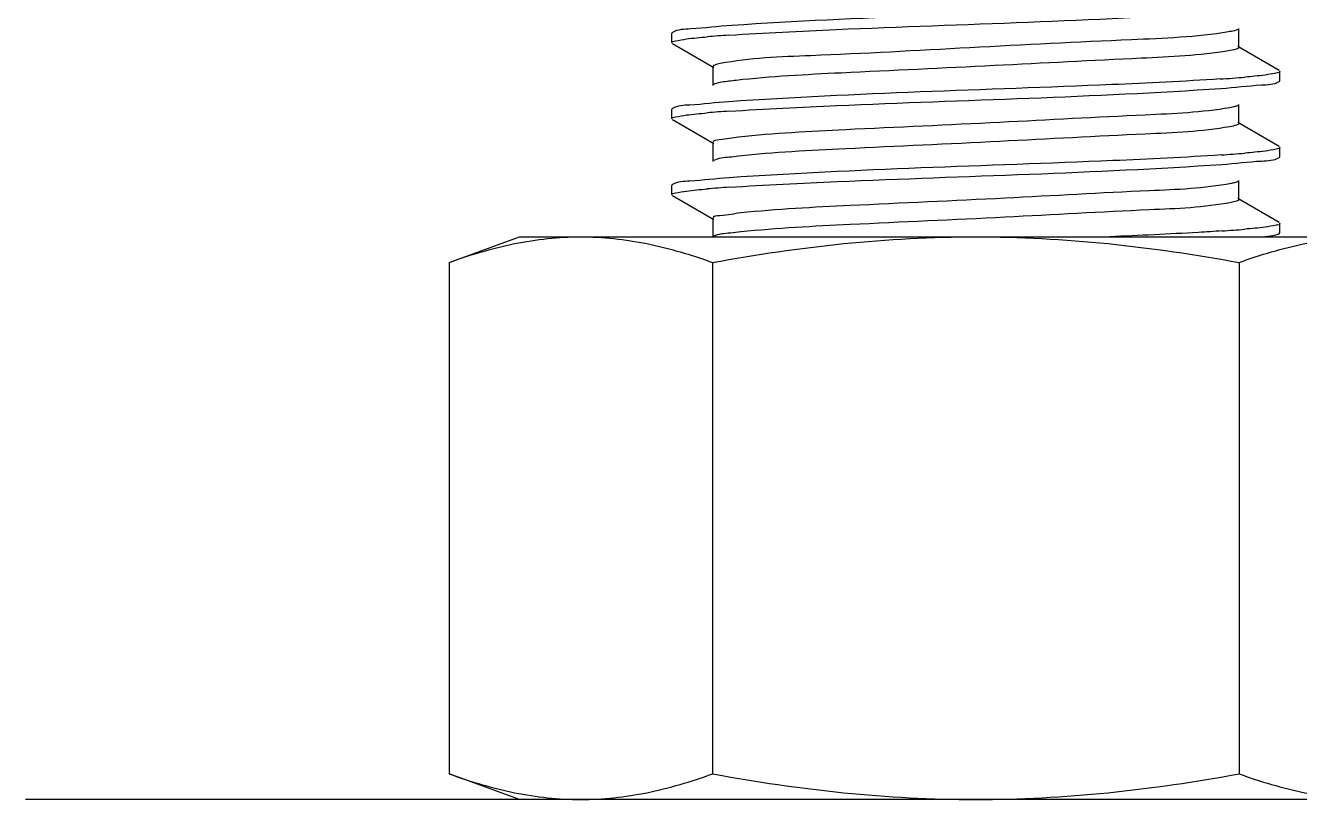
# Model space of a CAD drawing. Extents: x 27938 to 650306, y -92720 to 1524912.
# Drawn here: x 300511.1 to 300910.2, y 805246.7 to 805489 of the extents above; entities that cross this region are included whole.
import ezdxf

# ---------------------------------------------------------------- set-up
doc = ezdxf.new("R2010")
doc.units = 0
doc.header["$LTSCALE"] = 1000
doc.header["$MEASUREMENT"] = 0

msp = doc.modelspace()

# ---------------------------------------------------------------- linework, layer by layer
at = {"linetype": 'Continuous'}
for p, q in [((300713.75, 805486.88), (300713.52, 805486.62)), ((300891.14, 805482.16), (300891.14, 805488.11)), ((300713.52, 805483.65), (300713.52, 805486.62)), ((300713.52, 805483.65), (300713.52, 805486.62)), ((300713.75, 805483.38), (300726.67, 805475.9)), ((300903.8, 805474.98), (300890.88, 805482.46)), ((300726.41, 805476.2), (300726.41, 805470.25)), ((300904.03, 805471.74), (300904.03, 805474.72)), ((300904.03, 805471.74), (300904.03, 805474.72)), ((300727.07, 805470.73), (300726.67, 805470.55)), ((300903.8, 805471.48), (300904.03, 805471.74)), ((300713.75, 805463.07), (300713.52, 805462.81)), ((300713.52, 805459.83), (300713.52, 805462.81)), ((300713.52, 805459.83), (300713.52, 805462.81)), ((300891.14, 805458.34), (300891.14, 805464.3)), ((300713.75, 805459.57), (300726.67, 805452.09)), ((300903.8, 805451.16), (300890.88, 805458.65)), ((300726.41, 805452.39), (300726.41, 805446.44)), ((300904.03, 805447.93), (300904.03, 805450.9)), ((300904.03, 805447.93), (300904.03, 805450.9)), ((300903.8, 805447.67), (300904.03, 805447.93)), ((300713.75, 805439.26), (300713.52, 805439)), ((300713.52, 805436.02), (300713.52, 805439)), ((300713.52, 805436.02), (300713.52, 805439)), ((300891.14, 805434.53), (300891.14, 805440.48)), ((300713.75, 805435.76), (300726.67, 805428.28)), ((300903.8, 805427.35), (300890.88, 805434.83)), ((300726.41, 805428.58), (300726.41, 805422.63)), ((300904.03, 805424.11), (300904.03, 805427.09)), ((300904.03, 805424.11), (300904.03, 805427.09)), ((300643.8, 805414.82), (300665.9, 805422.87)), ((300665.9, 805422.87), (300951.65, 805422.87)), ((300903.8, 805423.85), (300904.03, 805424.11)), ((300643.8, 805414.82), (300643.8, 805254.7)), ((300726.29, 805414.82), (300726.29, 805254.7)), ((300891.27, 805414.82), (300891.27, 805254.7)), ((300665.9, 805246.65), (300643.8, 805254.7)), ((301106.44, 805246.65), (300511.12, 805246.65))]:
    msp.add_line(p, q, dxfattribs=at)
for centre, radius, start, end in [((300758.82, 805078.06), 408.86, 93.8369, 94.8036), ((300857.76, 805892.5), 421.11, 273.7534, 274.8058), ((300758.91, 805053.16), 409.96, 93.8296, 94.8034), ((300858.16, 805863.59), 415.99, 273.7864, 274.8061), ((300758.92, 805029.13), 410.17, 93.8281, 94.8033), ((300858.48, 805835.8), 412, 273.8133, 274.8057), ((300889.22, 805501.66), 79.39, 277.0234, 277.4125)]:
    msp.add_arc(centre, radius, start, end, dxfattribs=at)
for points, knots in [([(300885.43, 805496.12), (300874.23, 805495.37), (300823.21, 805492.92), (300772.14, 805491.7), (300732.38, 805489.05)], [0, 0, 0, 0, 0.219765, 1, 1, 1, 1]), ([(300731.46, 805486.01), (300742.65, 805486.77), (300793.93, 805489.24), (300845.28, 805490.46), (300885.32, 805493.14)], [0, 0, 0, 0, 0.218367, 1, 1, 1, 1]), ([(300732.38, 805489.05), (300728.06, 805488.76), (300722.02, 805487.92), (300715.43, 805487.85), (300713.75, 805486.88)], [0, 0, 0, 0, 0.691189, 1, 1, 1, 1]), ([(300887.88, 805487.04), (300877.86, 805485.38), (300850.74, 805484.34), (300807.14, 805482.13), (300764.27, 805479.7), (300738.02, 805478.93), (300728.7, 805477.1)], [0, 0, 0, 0, 0.191149, 0.508776, 0.821496, 1, 1, 1, 1]), ([(300890.87, 805487.81), (300890.54, 805487.62), (300889.53, 805487.34), (300888.52, 805487.15), (300887.88, 805487.04)], [0, 0, 0, 0, 0.370671, 1, 1, 1, 1]), ([(300713.52, 805483.65), (300713.52, 805484.08), (300715.8, 805484.36), (300716.96, 805484.68), (300718.11, 805484.83)], [0, 0, 0, 0, 0.271561, 1, 1, 1, 1]), ([(300887.88, 805481.09), (300878.87, 805479.6), (300854.34, 805478.56), (300813.93, 805476.37), (300771.63, 805474.44), (300744.62, 805473.08), (300733.71, 805471.86)], [0, 0, 0, 0, 0.177542, 0.475313, 0.786662, 1, 1, 1, 1]), ([(300891.14, 805482.16), (300891.13, 805481.83), (300889.59, 805481.44), (300888.7, 805481.22), (300887.88, 805481.09)], [0, 0, 0, 0, 0.281956, 1, 1, 1, 1]), ([(300728.7, 805477.1), (300728.12, 805476.99), (300727.46, 805476.83), (300726.41, 805476.45), (300726.41, 805476.2)], [0, 0, 0, 0, 0.709245, 1, 1, 1, 1]), ([(300904.03, 805474.72), (300904.03, 805474.28), (300901.7, 805473.99), (300900.52, 805473.67), (300899.35, 805473.52)], [0, 0, 0, 0, 0.27119, 1, 1, 1, 1]), ([(300733.71, 805471.86), (300732.93, 805471.77), (300730.71, 805471.48), (300728.45, 805471.23), (300727.07, 805470.73)], [0, 0, 0, 0, 0.345692, 1, 1, 1, 1]), ([(300885.32, 805472.3), (300874, 805471.54), (300822.72, 805469.08), (300771.37, 805467.89), (300731.46, 805465.17)], [0, 0, 0, 0, 0.220951, 1, 1, 1, 1]), ([(300885.63, 805469.34), (300889.84, 805469.63), (300895.73, 805470.44), (300902.16, 805470.54), (300903.8, 805471.48)], [0, 0, 0, 0, 0.690732, 1, 1, 1, 1]), ([(300731.53, 805462.2), (300742.75, 805462.96), (300794.12, 805465.44), (300845.55, 805466.64), (300885.63, 805469.34)], [0, 0, 0, 0, 0.21883, 1, 1, 1, 1]), ([(300731.46, 805465.17), (300727.36, 805464.89), (300721.61, 805464.1), (300715.35, 805463.99), (300713.75, 805463.07)], [0, 0, 0, 0, 0.69026, 1, 1, 1, 1]), ([(300888.33, 805463.31), (300879.6, 805461.75), (300855.45, 805460.8), (300815.39, 805458.56), (300772.88, 805456.66), (300745.57, 805455.27), (300734.4, 805454.07)], [0, 0, 0, 0, 0.172452, 0.468288, 0.781567, 1, 1, 1, 1]), ([(300890.87, 805464), (300890.59, 805463.83), (300889.73, 805463.58), (300888.87, 805463.4), (300888.33, 805463.31)], [0, 0, 0, 0, 0.377326, 1, 1, 1, 1]), ([(300713.52, 805459.83), (300713.52, 805460.27), (300715.81, 805460.55), (300716.97, 805460.87), (300718.12, 805461.02)], [0, 0, 0, 0, 0.271501, 1, 1, 1, 1]), ([(300888.33, 805457.35), (300879.6, 805455.8), (300855.45, 805454.84), (300815.39, 805452.6), (300772.88, 805450.7), (300745.57, 805449.32), (300734.4, 805448.12)], [0, 0, 0, 0, 0.172452, 0.468288, 0.781567, 1, 1, 1, 1]), ([(300891.14, 805458.34), (300891.13, 805458.06), (300889.83, 805457.66), (300889.04, 805457.48), (300888.33, 805457.35)], [0, 0, 0, 0, 0.285684, 1, 1, 1, 1]), ([(300734.4, 805454.07), (300732.41, 805453.86), (300730.5, 805453.27), (300726.41, 805453.12), (300726.42, 805452.39)], [0, 0, 0, 0, 0.733301, 1, 1, 1, 1]), ([(300904.03, 805450.9), (300904.03, 805450.47), (300901.73, 805450.18), (300900.57, 805449.87), (300899.41, 805449.72)], [0, 0, 0, 0, 0.271408, 1, 1, 1, 1]), ([(300734.4, 805448.12), (300733.43, 805448.02), (300730.87, 805447.64), (300728.09, 805447.56), (300726.67, 805446.74)], [0, 0, 0, 0, 0.372857, 1, 1, 1, 1]), ([(300885.63, 805448.51), (300874.34, 805447.75), (300822.97, 805445.28), (300771.54, 805444.09), (300731.53, 805441.36)], [0, 0, 0, 0, 0.220171, 1, 1, 1, 1]), ([(300885.88, 805445.55), (300890.03, 805445.83), (300895.84, 805446.63), (300902.18, 805446.74), (300903.8, 805447.67)], [0, 0, 0, 0, 0.69048, 1, 1, 1, 1]), ([(300731.54, 805438.39), (300742.8, 805439.15), (300794.24, 805441.63), (300845.75, 805442.83), (300885.88, 805445.55)], [0, 0, 0, 0, 0.219107, 1, 1, 1, 1]), ([(300731.53, 805441.36), (300727.41, 805441.09), (300721.64, 805440.29), (300715.36, 805440.18), (300713.75, 805439.26)], [0, 0, 0, 0, 0.690327, 1, 1, 1, 1]), ([(300888.74, 805439.57), (300880.31, 805437.95), (300856.55, 805437.1), (300816.85, 805434.79), (300774.15, 805432.92), (300746.54, 805431.51), (300735.13, 805430.34)], [0, 0, 0, 0, 0.167345, 0.461239, 0.776453, 1, 1, 1, 1]), ([(300890.87, 805440.18), (300890.63, 805440.04), (300889.91, 805439.81), (300889.19, 805439.65), (300888.74, 805439.57)], [0, 0, 0, 0, 0.384795, 1, 1, 1, 1]), ([(300713.52, 805436.02), (300713.52, 805436.45), (300715.81, 805436.74), (300716.97, 805437.05), (300718.13, 805437.2)], [0, 0, 0, 0, 0.27149, 1, 1, 1, 1]), ([(300888.74, 805433.62), (300880.31, 805431.99), (300856.55, 805431.14), (300816.85, 805428.83), (300774.15, 805426.97), (300746.54, 805425.56), (300735.13, 805424.38)], [0, 0, 0, 0, 0.167345, 0.461239, 0.776453, 1, 1, 1, 1]), ([(300891.14, 805434.53), (300891.13, 805434.28), (300890.04, 805433.89), (300889.35, 805433.73), (300888.74, 805433.62)], [0, 0, 0, 0, 0.290187, 1, 1, 1, 1]), ([(300735.13, 805430.34), (300732.95, 805430.11), (300730.9, 805429.46), (300726.41, 805429.37), (300726.42, 805428.58)], [0, 0, 0, 0, 0.734146, 1, 1, 1, 1]), ([(300904.03, 805427.09), (300904.03, 805426.66), (300901.75, 805426.37), (300900.6, 805426.06), (300899.45, 805425.91)], [0, 0, 0, 0, 0.271552, 1, 1, 1, 1]), ([(300643.8, 805414.82), (300650.49, 805417.26), (300664.01, 805421.32), (300678.1, 805422.87), (300685.04, 805422.87)], [0, 0, 0, 0, 0.506411, 1, 1, 1, 1]), ([(300685.04, 805422.87), (300691.98, 805422.87), (300706.07, 805421.32), (300719.59, 805417.26), (300726.29, 805414.82)], [0, 0, 0, 0, 0.493589, 1, 1, 1, 1]), ([(300726.29, 805414.82), (300739.89, 805417.3), (300767.28, 805421.37), (300794.95, 805422.87), (300808.78, 805422.87)], [0, 0, 0, 0, 0.500036, 1, 1, 1, 1]), ([(300735.13, 805424.38), (300734.06, 805424.27), (300731.27, 805423.87), (300728.22, 805423.83), (300726.67, 805422.93)], [0, 0, 0, 0, 0.374818, 1, 1, 1, 1]), ([(300808.78, 805422.87), (300822.6, 805422.87), (300850.27, 805421.37), (300877.66, 805417.3), (300891.27, 805414.82)], [0, 0, 0, 0, 0.499964, 1, 1, 1, 1]), ([(300885.88, 805424.71), (300883.43, 805424.55), (300871.72, 805423.82), (300860, 805423.28), (300850.74, 805422.87)], [0, 0, 0, 0, 0.209715, 1, 1, 1, 1]), ([(300891.27, 805414.82), (300897.96, 805417.26), (300911.48, 805421.32), (300925.57, 805422.87), (300932.51, 805422.87)], [0, 0, 0, 0, 0.506411, 1, 1, 1, 1]), ([(300899.46, 805422.94), (300899.99, 805423), (300901.44, 805423.24), (300902.98, 805423.38), (300903.8, 805423.85)], [0, 0, 0, 0, 0.362796, 1, 1, 1, 1]), ([(300643.8, 805254.7), (300650.49, 805252.26), (300664.01, 805248.2), (300678.1, 805246.65), (300685.04, 805246.65)], [0, 0, 0, 0, 0.506411, 1, 1, 1, 1]), ([(300685.04, 805246.65), (300691.98, 805246.65), (300706.07, 805248.2), (300719.59, 805252.26), (300726.29, 805254.7)], [0, 0, 0, 0, 0.493589, 1, 1, 1, 1]), ([(300726.29, 805254.7), (300739.89, 805252.22), (300767.28, 805248.15), (300794.95, 805246.65), (300808.78, 805246.65)], [0, 0, 0, 0, 0.500036, 1, 1, 1, 1]), ([(300808.78, 805246.65), (300822.6, 805246.65), (300850.27, 805248.15), (300877.66, 805252.22), (300891.27, 805254.7)], [0, 0, 0, 0, 0.499964, 1, 1, 1, 1]), ([(300891.27, 805254.7), (300897.96, 805252.26), (300911.48, 805248.2), (300925.57, 805246.65), (300932.51, 805246.65)], [0, 0, 0, 0, 0.506411, 1, 1, 1, 1])]:
    msp.add_open_spline(points, degree=3, knots=knots, dxfattribs=at)
for points in [[(300718.11, 805484.83), (300720.26, 805485.11), (300722.42, 805485.31), (300724.58, 805485.49)], [(300899.35, 805473.52), (300897.25, 805473.25), (300895.14, 805473.06), (300893.04, 805472.88)], [(300718.12, 805461.02), (300720.27, 805461.29), (300722.42, 805461.49), (300724.58, 805461.68)], [(300899.41, 805449.72), (300897.28, 805449.44), (300895.15, 805449.24), (300893.02, 805449.06)], [(300718.13, 805437.2), (300720.27, 805437.48), (300722.42, 805437.68), (300724.58, 805437.86)], [(300899.45, 805425.91), (300897.3, 805425.63), (300895.15, 805425.43), (300893, 805425.25)]]:
    msp.add_open_spline(points, degree=3, dxfattribs=at)

doc.saveas('drawing.dxf')
